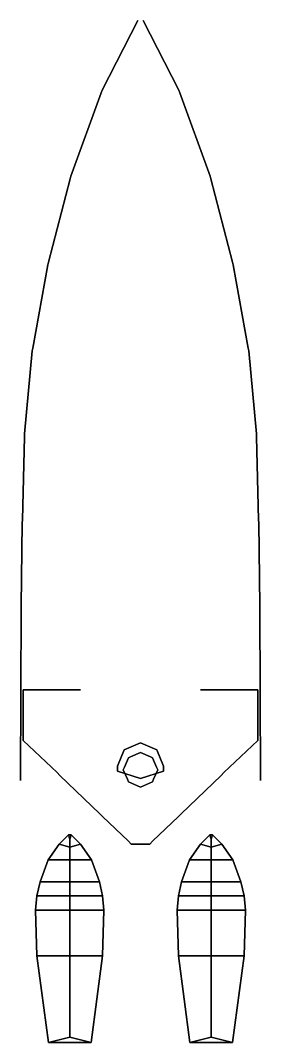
# Model space of a CAD drawing. Extents: x -3.7 to 3.7, y -35 to 36.1.
# Drawn here: x -3.48 to 3.48, y 6.46 to 36.07 of the extents above; entities that cross this region are included whole.
import ezdxf

# ---------------------------------------------------------------- set-up
doc = ezdxf.new("R2010")
doc.units = 0
doc.layers.add('RAILINGS', color=6, linetype='CONTINUOUS')

msp = doc.modelspace()

# ---------------------------------------------------------------- linework, layer by layer
at = {"layer": 'RAILINGS'}
for points in [[(-1.11, 34.05, 5.11), (-0.08, 36.07, 5.11), (-0.08, 36.07, 5.03), (-1.11, 34.05, 5.03)], [(-1.11, 34.05, 5.03), (-0.08, 36.07, 5.03), (-0.08, 36.07, 5.11), (-1.11, 34.05, 5.11)], [(-1.11, 34.05, 4.56), (-0.08, 36.07, 4.56), (-0.08, 36.07, 4.64), (-1.11, 34.05, 4.64)], [(-1.11, 34.05, 4.64), (-0.08, 36.07, 4.64), (-0.08, 36.07, 4.56), (-1.11, 34.05, 4.56)], [(1.11, 34.05, 4.64), (0.08, 36.07, 4.64), (0.08, 36.07, 4.56), (1.11, 34.05, 4.56)], [(1.11, 34.05, 4.56), (0.08, 36.07, 4.56), (0.08, 36.07, 4.64), (1.11, 34.05, 4.64)], [(1.11, 34.05, 5.03), (0.08, 36.07, 5.03), (0.08, 36.07, 5.11), (1.11, 34.05, 5.11)], [(1.11, 34.05, 5.11), (0.08, 36.07, 5.11), (0.08, 36.07, 5.03), (1.11, 34.05, 5.03)], [(-2.02, 31.56, 5.06), (-1.14, 33.97, 5.11), (-1.14, 33.97, 5.03), (-2.02, 31.56, 4.98)], [(-2.02, 31.56, 4.98), (-1.14, 33.97, 5.03), (-1.14, 33.97, 5.11), (-2.02, 31.56, 5.06)], [(-2.02, 31.56, 4.59), (-1.14, 33.97, 4.64), (-1.14, 33.97, 4.56), (-2.02, 31.56, 4.51)], [(-2.02, 31.56, 4.51), (-1.14, 33.97, 4.56), (-1.14, 33.97, 4.64), (-2.02, 31.56, 4.59)], [(-1.14, 33.97, 4.11), (-1.14, 33.97, 5.11), (-1.11, 34.05, 5.11), (-1.11, 34.05, 4.11)], [(-1.11, 34.05, 4.11), (-1.11, 34.05, 5.11), (-1.14, 33.97, 5.11), (-1.14, 33.97, 4.11)], [(1.14, 33.97, 4.11), (1.14, 33.97, 5.11), (1.11, 34.05, 5.11), (1.11, 34.05, 4.11)], [(1.11, 34.05, 4.11), (1.11, 34.05, 5.11), (1.14, 33.97, 5.11), (1.14, 33.97, 4.11)], [(2.02, 31.56, 4.51), (1.14, 33.97, 4.56), (1.14, 33.97, 4.64), (2.02, 31.56, 4.59)], [(2.02, 31.56, 4.59), (1.14, 33.97, 4.64), (1.14, 33.97, 4.56), (2.02, 31.56, 4.51)], [(2.02, 31.56, 5.06), (1.14, 33.97, 5.11), (1.14, 33.97, 5.03), (2.02, 31.56, 4.98)], [(2.02, 31.56, 4.98), (1.14, 33.97, 5.03), (1.14, 33.97, 5.11), (2.02, 31.56, 5.06)], [(-2.67, 29.07, 4.99), (-2.04, 31.48, 5.06), (-2.04, 31.48, 4.98), (-2.67, 29.07, 4.91)], [(-2.67, 29.07, 4.91), (-2.04, 31.48, 4.98), (-2.04, 31.48, 5.06), (-2.67, 29.07, 4.99)], [(-2.67, 29.07, 4.52), (-2.04, 31.48, 4.59), (-2.04, 31.48, 4.51), (-2.67, 29.07, 4.44)], [(-2.67, 29.07, 4.44), (-2.04, 31.48, 4.51), (-2.04, 31.48, 4.59), (-2.67, 29.07, 4.52)], [(-2.04, 31.48, 4.06), (-2.04, 31.48, 5.06), (-2.02, 31.56, 5.06), (-2.02, 31.56, 4.06)], [(-2.02, 31.56, 4.06), (-2.02, 31.56, 5.06), (-2.04, 31.48, 5.06), (-2.04, 31.48, 4.06)], [(2.04, 31.48, 4.06), (2.04, 31.48, 5.06), (2.02, 31.56, 5.06), (2.02, 31.56, 4.06)], [(2.02, 31.56, 4.06), (2.02, 31.56, 5.06), (2.04, 31.48, 5.06), (2.04, 31.48, 4.06)], [(2.67, 29.07, 4.44), (2.04, 31.48, 4.51), (2.04, 31.48, 4.59), (2.67, 29.07, 4.52)], [(2.67, 29.07, 4.52), (2.04, 31.48, 4.59), (2.04, 31.48, 4.51), (2.67, 29.07, 4.44)], [(2.67, 29.07, 4.99), (2.04, 31.48, 5.06), (2.04, 31.48, 4.98), (2.67, 29.07, 4.91)], [(2.67, 29.07, 4.91), (2.04, 31.48, 4.98), (2.04, 31.48, 5.06), (2.67, 29.07, 4.99)], [(-2.69, 28.99, 3.99), (-2.69, 28.99, 4.99), (-2.67, 29.07, 4.99), (-2.67, 29.07, 3.99)], [(-2.67, 29.07, 3.99), (-2.67, 29.07, 4.99), (-2.69, 28.99, 4.99), (-2.69, 28.99, 3.99)], [(2.69, 28.99, 3.99), (2.69, 28.99, 4.99), (2.67, 29.07, 4.99), (2.67, 29.07, 3.99)], [(2.67, 29.07, 3.99), (2.67, 29.07, 4.99), (2.69, 28.99, 4.99), (2.69, 28.99, 3.99)], [(-3.12, 26.58, 4.93), (-2.69, 28.99, 4.99), (-2.69, 28.99, 4.91), (-3.12, 26.58, 4.85)], [(-3.12, 26.58, 4.85), (-2.69, 28.99, 4.91), (-2.69, 28.99, 4.99), (-3.12, 26.58, 4.93)], [(-3.12, 26.58, 4.46), (-2.69, 28.99, 4.52), (-2.69, 28.99, 4.44), (-3.12, 26.58, 4.38)], [(-3.12, 26.58, 4.38), (-2.69, 28.99, 4.44), (-2.69, 28.99, 4.52), (-3.12, 26.58, 4.46)], [(3.12, 26.58, 4.38), (2.69, 28.99, 4.44), (2.69, 28.99, 4.52), (3.12, 26.58, 4.46)], [(3.12, 26.58, 4.46), (2.69, 28.99, 4.52), (2.69, 28.99, 4.44), (3.12, 26.58, 4.38)], [(3.12, 26.58, 4.93), (2.69, 28.99, 4.99), (2.69, 28.99, 4.91), (3.12, 26.58, 4.85)], [(3.12, 26.58, 4.85), (2.69, 28.99, 4.91), (2.69, 28.99, 4.99), (3.12, 26.58, 4.93)], [(-3.36, 24.09, 4.89), (-3.14, 26.5, 4.93), (-3.14, 26.5, 4.85), (-3.36, 24.09, 4.81)], [(-3.36, 24.09, 4.81), (-3.14, 26.5, 4.85), (-3.14, 26.5, 4.93), (-3.36, 24.09, 4.89)], [(-3.36, 24.09, 4.42), (-3.14, 26.5, 4.46), (-3.14, 26.5, 4.38), (-3.36, 24.09, 4.34)], [(-3.36, 24.09, 4.34), (-3.14, 26.5, 4.38), (-3.14, 26.5, 4.46), (-3.36, 24.09, 4.42)], [(-3.14, 26.5, 3.93), (-3.14, 26.5, 4.93), (-3.12, 26.58, 4.93), (-3.12, 26.58, 3.93)], [(-3.12, 26.58, 3.93), (-3.12, 26.58, 4.93), (-3.14, 26.5, 4.93), (-3.14, 26.5, 3.93)], [(3.14, 26.5, 3.93), (3.14, 26.5, 4.93), (3.12, 26.58, 4.93), (3.12, 26.58, 3.93)], [(3.12, 26.58, 3.93), (3.12, 26.58, 4.93), (3.14, 26.5, 4.93), (3.14, 26.5, 3.93)], [(3.36, 24.09, 4.34), (3.14, 26.5, 4.38), (3.14, 26.5, 4.46), (3.36, 24.09, 4.42)], [(3.36, 24.09, 4.42), (3.14, 26.5, 4.46), (3.14, 26.5, 4.38), (3.36, 24.09, 4.34)], [(3.36, 24.09, 4.89), (3.14, 26.5, 4.93), (3.14, 26.5, 4.85), (3.36, 24.09, 4.81)], [(3.36, 24.09, 4.81), (3.14, 26.5, 4.85), (3.14, 26.5, 4.93), (3.36, 24.09, 4.89)], [(-3.42, 21.6, 4.87), (-3.36, 24.01, 4.89), (-3.36, 24.01, 4.81), (-3.42, 21.6, 4.79)], [(-3.42, 21.6, 4.79), (-3.36, 24.01, 4.81), (-3.36, 24.01, 4.89), (-3.42, 21.6, 4.87)], [(-3.42, 21.6, 4.4), (-3.36, 24.01, 4.42), (-3.36, 24.01, 4.34), (-3.42, 21.6, 4.32)], [(-3.42, 21.6, 4.32), (-3.36, 24.01, 4.34), (-3.36, 24.01, 4.42), (-3.42, 21.6, 4.4)], [(-3.36, 24.01, 3.89), (-3.36, 24.01, 4.89), (-3.36, 24.09, 4.89), (-3.36, 24.09, 3.89)], [(-3.36, 24.09, 3.89), (-3.36, 24.09, 4.89), (-3.36, 24.01, 4.89), (-3.36, 24.01, 3.89)], [(3.36, 24.01, 3.89), (3.36, 24.01, 4.89), (3.36, 24.09, 4.89), (3.36, 24.09, 3.89)], [(3.36, 24.09, 3.89), (3.36, 24.09, 4.89), (3.36, 24.01, 4.89), (3.36, 24.01, 3.89)], [(3.42, 21.6, 4.32), (3.36, 24.01, 4.34), (3.36, 24.01, 4.42), (3.42, 21.6, 4.4)], [(3.42, 21.6, 4.4), (3.36, 24.01, 4.42), (3.36, 24.01, 4.34), (3.42, 21.6, 4.32)], [(3.42, 21.6, 4.87), (3.36, 24.01, 4.89), (3.36, 24.01, 4.81), (3.42, 21.6, 4.79)], [(3.42, 21.6, 4.79), (3.36, 24.01, 4.81), (3.36, 24.01, 4.89), (3.42, 21.6, 4.87)], [(-3.46, 19.11, 4.86), (-3.43, 21.52, 4.87), (-3.43, 21.52, 4.79), (-3.46, 19.11, 4.78)], [(-3.46, 19.11, 4.78), (-3.43, 21.52, 4.79), (-3.43, 21.52, 4.87), (-3.46, 19.11, 4.86)], [(-3.46, 19.11, 4.39), (-3.43, 21.52, 4.4), (-3.43, 21.52, 4.32), (-3.46, 19.11, 4.31)], [(-3.46, 19.11, 4.31), (-3.43, 21.52, 4.32), (-3.43, 21.52, 4.4), (-3.46, 19.11, 4.39)], [(-3.43, 21.52, 3.87), (-3.43, 21.52, 4.87), (-3.42, 21.6, 4.87), (-3.42, 21.6, 3.87)], [(-3.42, 21.6, 3.87), (-3.42, 21.6, 4.87), (-3.43, 21.52, 4.87), (-3.43, 21.52, 3.87)], [(3.43, 21.52, 3.87), (3.43, 21.52, 4.87), (3.42, 21.6, 4.87), (3.42, 21.6, 3.87)], [(3.42, 21.6, 3.87), (3.42, 21.6, 4.87), (3.43, 21.52, 4.87), (3.43, 21.52, 3.87)], [(3.46, 19.11, 4.31), (3.43, 21.52, 4.32), (3.43, 21.52, 4.4), (3.46, 19.11, 4.39)], [(3.46, 19.11, 4.39), (3.43, 21.52, 4.4), (3.43, 21.52, 4.32), (3.46, 19.11, 4.31)], [(3.46, 19.11, 4.86), (3.43, 21.52, 4.87), (3.43, 21.52, 4.79), (3.46, 19.11, 4.78)], [(3.46, 19.11, 4.78), (3.43, 21.52, 4.79), (3.43, 21.52, 4.87), (3.46, 19.11, 4.86)], [(-3.47, 16.62, 4.77), (-3.46, 19.03, 4.78), (-3.46, 19.03, 4.86), (-3.47, 16.62, 4.85)], [(-3.47, 16.62, 4.85), (-3.46, 19.03, 4.86), (-3.46, 19.03, 4.78), (-3.47, 16.62, 4.77)], [(-3.47, 16.62, 4.38), (-3.46, 19.03, 4.39), (-3.46, 19.03, 4.31), (-3.47, 16.62, 4.3)], [(-3.47, 16.62, 4.3), (-3.46, 19.03, 4.31), (-3.46, 19.03, 4.39), (-3.47, 16.62, 4.38)], [(-3.46, 19.03, 3.86), (-3.46, 19.03, 4.86), (-3.46, 19.11, 4.86), (-3.46, 19.11, 3.86)], [(-3.46, 19.11, 3.86), (-3.46, 19.11, 4.86), (-3.46, 19.03, 4.86), (-3.46, 19.03, 3.86)], [(3.46, 19.11, 3.86), (3.46, 19.11, 4.86), (3.46, 19.03, 4.86), (3.46, 19.03, 3.86)], [(3.46, 19.03, 3.86), (3.46, 19.03, 4.86), (3.46, 19.11, 4.86), (3.46, 19.11, 3.86)], [(3.47, 16.62, 4.3), (3.46, 19.03, 4.31), (3.46, 19.03, 4.39), (3.47, 16.62, 4.38)], [(3.47, 16.62, 4.38), (3.46, 19.03, 4.39), (3.46, 19.03, 4.31), (3.47, 16.62, 4.3)], [(3.47, 16.62, 4.85), (3.46, 19.03, 4.86), (3.46, 19.03, 4.78), (3.47, 16.62, 4.77)], [(3.47, 16.62, 4.77), (3.46, 19.03, 4.78), (3.46, 19.03, 4.86), (3.47, 16.62, 4.85)], [(-3.47, 16.62, 3.85), (-3.47, 16.62, 4.85), (-3.47, 16.54, 4.85), (-3.47, 16.54, 3.85)], [(-3.47, 16.54, 3.85), (-3.47, 16.54, 4.85), (-3.47, 16.62, 4.85), (-3.47, 16.62, 3.85)], [(-3.4, 16.68, 6.84), (-3.4, 16.68, 7.84), (-3.4, 16.6, 7.84), (-3.4, 16.6, 6.84)], [(-3.4, 16.6, 6.84), (-3.4, 16.6, 7.84), (-3.4, 16.68, 7.84), (-3.4, 16.68, 6.84)], [(-3.4, 16.68, 7.84), (-1.82, 16.68, 7.84), (-1.82, 16.68, 7.76), (-3.4, 16.68, 7.76)], [(-3.4, 16.68, 7.76), (-1.82, 16.68, 7.76), (-1.82, 16.68, 7.84), (-3.4, 16.68, 7.84)], [(-3.4, 16.68, 7.37), (-1.82, 16.68, 7.37), (-1.82, 16.68, 7.29), (-3.4, 16.68, 7.29)], [(-3.4, 16.68, 7.29), (-1.82, 16.68, 7.29), (-1.82, 16.68, 7.37), (-3.4, 16.68, 7.37)], [(-3.4, 15.93, 7.76), (-3.4, 16.6, 7.76), (-3.4, 16.6, 7.84), (-3.4, 15.93, 7.84)], [(-3.4, 15.93, 7.84), (-3.4, 16.6, 7.84), (-3.4, 16.6, 7.76), (-3.4, 15.93, 7.76)], [(-3.4, 15.93, 7.37), (-3.4, 16.6, 7.37), (-3.4, 16.6, 7.29), (-3.4, 15.93, 7.29)], [(-3.4, 15.93, 7.29), (-3.4, 16.6, 7.29), (-3.4, 16.6, 7.37), (-3.4, 15.93, 7.37)], [(-1.74, 16.68, 6.84), (-1.74, 16.68, 7.84), (-1.82, 16.68, 7.84), (-1.82, 16.68, 6.84)], [(-1.82, 16.68, 6.84), (-1.82, 16.68, 7.84), (-1.74, 16.68, 7.84), (-1.74, 16.68, 6.84)], [(1.82, 16.68, 6.84), (1.82, 16.68, 7.84), (1.74, 16.68, 7.84), (1.74, 16.68, 6.84)], [(1.74, 16.68, 6.84), (1.74, 16.68, 7.84), (1.82, 16.68, 7.84), (1.82, 16.68, 6.84)], [(3.4, 16.68, 7.29), (1.82, 16.68, 7.29), (1.82, 16.68, 7.37), (3.4, 16.68, 7.37)], [(3.4, 16.68, 7.37), (1.82, 16.68, 7.37), (1.82, 16.68, 7.29), (3.4, 16.68, 7.29)], [(3.4, 16.68, 7.84), (1.82, 16.68, 7.84), (1.82, 16.68, 7.76), (3.4, 16.68, 7.76)], [(3.4, 16.68, 7.76), (1.82, 16.68, 7.76), (1.82, 16.68, 7.84), (3.4, 16.68, 7.84)], [(3.4, 16.68, 6.84), (3.4, 16.68, 7.84), (3.4, 16.6, 7.84), (3.4, 16.6, 6.84)], [(3.4, 16.6, 6.84), (3.4, 16.6, 7.84), (3.4, 16.68, 7.84), (3.4, 16.68, 6.84)], [(3.4, 15.93, 7.29), (3.4, 16.6, 7.29), (3.4, 16.6, 7.37), (3.4, 15.93, 7.37)], [(3.4, 15.93, 7.37), (3.4, 16.6, 7.37), (3.4, 16.6, 7.29), (3.4, 15.93, 7.29)], [(3.4, 15.93, 7.84), (3.4, 16.6, 7.84), (3.4, 16.6, 7.76), (3.4, 15.93, 7.76)], [(3.4, 15.93, 7.76), (3.4, 16.6, 7.76), (3.4, 16.6, 7.84), (3.4, 15.93, 7.84)], [(3.47, 16.62, 3.85), (3.47, 16.62, 4.85), (3.47, 16.54, 4.85), (3.47, 16.54, 3.85)], [(3.47, 16.54, 3.85), (3.47, 16.54, 4.85), (3.47, 16.62, 4.85), (3.47, 16.62, 3.85)], [(-3.48, 14.13, 4.84), (-3.47, 16.54, 4.85), (-3.47, 16.54, 4.77), (-3.48, 14.13, 4.76)], [(-3.48, 14.13, 4.76), (-3.47, 16.54, 4.77), (-3.47, 16.54, 4.85), (-3.48, 14.13, 4.84)], [(-3.48, 14.13, 4.37), (-3.47, 16.54, 4.38), (-3.47, 16.54, 4.3), (-3.48, 14.13, 4.29)], [(-3.48, 14.13, 4.29), (-3.47, 16.54, 4.3), (-3.47, 16.54, 4.38), (-3.48, 14.13, 4.37)], [(3.48, 14.13, 4.29), (3.47, 16.54, 4.3), (3.47, 16.54, 4.38), (3.48, 14.13, 4.37)], [(3.48, 14.13, 4.37), (3.47, 16.54, 4.38), (3.47, 16.54, 4.3), (3.48, 14.13, 4.29)], [(3.48, 14.13, 4.84), (3.47, 16.54, 4.85), (3.47, 16.54, 4.77), (3.48, 14.13, 4.76)], [(3.48, 14.13, 4.76), (3.47, 16.54, 4.77), (3.47, 16.54, 4.85), (3.48, 14.13, 4.84)], [(-3.4, 15.85, 6.84), (-3.4, 15.85, 7.84), (-3.4, 15.93, 7.84), (-3.4, 15.93, 6.84)], [(-3.4, 15.93, 6.84), (-3.4, 15.93, 7.84), (-3.4, 15.85, 7.84), (-3.4, 15.85, 6.84)], [(-3.4, 15.29, 7.84), (-3.4, 15.85, 7.84), (-3.4, 15.85, 7.76), (-3.4, 15.29, 7.76)], [(-3.4, 15.29, 7.76), (-3.4, 15.85, 7.76), (-3.4, 15.85, 7.84), (-3.4, 15.29, 7.84)], [(-3.4, 15.29, 7.29), (-3.4, 15.85, 7.29), (-3.4, 15.85, 7.37), (-3.4, 15.29, 7.37)], [(-3.4, 15.29, 7.37), (-3.4, 15.85, 7.37), (-3.4, 15.85, 7.29), (-3.4, 15.29, 7.29)], [(3.4, 15.85, 6.84), (3.4, 15.85, 7.84), (3.4, 15.93, 7.84), (3.4, 15.93, 6.84)], [(3.4, 15.93, 6.84), (3.4, 15.93, 7.84), (3.4, 15.85, 7.84), (3.4, 15.85, 6.84)], [(3.4, 15.29, 7.37), (3.4, 15.85, 7.37), (3.4, 15.85, 7.29), (3.4, 15.29, 7.29)], [(3.4, 15.29, 7.29), (3.4, 15.85, 7.29), (3.4, 15.85, 7.37), (3.4, 15.29, 7.37)], [(3.4, 15.29, 7.76), (3.4, 15.85, 7.76), (3.4, 15.85, 7.84), (3.4, 15.29, 7.84)], [(3.4, 15.29, 7.84), (3.4, 15.85, 7.84), (3.4, 15.85, 7.76), (3.4, 15.29, 7.76)], [(-3.4, 15.29, 6.84), (-3.4, 15.29, 7.84), (-3.4, 15.21, 7.84), (-3.4, 15.21, 6.84)], [(-3.4, 15.21, 6.84), (-3.4, 15.21, 7.84), (-3.4, 15.29, 7.84), (-3.4, 15.29, 6.84)], [(-2.42, 14.28, 7.76), (-3.4, 15.21, 7.76), (-3.4, 15.21, 7.84), (-2.42, 14.28, 7.84)], [(-2.42, 14.28, 7.84), (-3.4, 15.21, 7.84), (-3.4, 15.21, 7.76), (-2.42, 14.28, 7.76)], [(-2.42, 14.28, 7.29), (-3.4, 15.21, 7.29), (-3.4, 15.21, 7.37), (-2.42, 14.28, 7.37)], [(-2.42, 14.28, 7.37), (-3.4, 15.21, 7.37), (-3.4, 15.21, 7.29), (-2.42, 14.28, 7.29)], [(-0.41, 14.97, 10.68), (0, 15.14, 10.68), (0, 15.14, 10.6), (-0.41, 14.97, 10.6)], [(-0.41, 14.97, 10.6), (0, 15.14, 10.6), (0, 15.14, 10.68), (-0.41, 14.97, 10.68)], [(-0.41, 14.97, 10.13), (0, 15.14, 10.13), (0, 15.14, 10.21), (-0.41, 14.97, 10.21)], [(-0.41, 14.97, 10.21), (0, 15.14, 10.21), (0, 15.14, 10.13), (-0.41, 14.97, 10.13)], [(0.41, 14.97, 10.21), (0, 15.14, 10.21), (0, 15.14, 10.13), (0.41, 14.97, 10.13)], [(0.41, 14.97, 10.13), (0, 15.14, 10.13), (0, 15.14, 10.21), (0.41, 14.97, 10.21)], [(0.41, 14.97, 10.6), (0, 15.14, 10.6), (0, 15.14, 10.68), (0.41, 14.97, 10.68)], [(0.41, 14.97, 10.68), (0, 15.14, 10.68), (0, 15.14, 10.6), (0.41, 14.97, 10.6)], [(2.42, 14.28, 7.37), (3.4, 15.21, 7.37), (3.4, 15.21, 7.29), (2.42, 14.28, 7.29)], [(2.42, 14.28, 7.29), (3.4, 15.21, 7.29), (3.4, 15.21, 7.37), (2.42, 14.28, 7.37)], [(2.42, 14.28, 7.76), (3.4, 15.21, 7.76), (3.4, 15.21, 7.84), (2.42, 14.28, 7.84)], [(2.42, 14.28, 7.84), (3.4, 15.21, 7.84), (3.4, 15.21, 7.76), (2.42, 14.28, 7.76)], [(3.4, 15.29, 6.84), (3.4, 15.29, 7.84), (3.4, 15.21, 7.84), (3.4, 15.21, 6.84)], [(3.4, 15.21, 6.84), (3.4, 15.21, 7.84), (3.4, 15.29, 7.84), (3.4, 15.29, 6.84)], [(-0.67, 14.47, 10.68), (-0.47, 14.94, 10.68), (-0.47, 14.94, 10.6), (-0.67, 14.47, 10.6)], [(-0.67, 14.47, 10.6), (-0.47, 14.94, 10.6), (-0.47, 14.94, 10.68), (-0.67, 14.47, 10.68)], [(-0.67, 14.47, 10.21), (-0.47, 14.94, 10.21), (-0.47, 14.94, 10.13), (-0.67, 14.47, 10.13)], [(-0.67, 14.47, 10.13), (-0.47, 14.94, 10.13), (-0.47, 14.94, 10.21), (-0.67, 14.47, 10.21)], [(-0.41, 14.97, 9.68), (-0.41, 14.97, 10.68), (-0.47, 14.94, 10.68), (-0.47, 14.94, 9.68)], [(-0.47, 14.94, 9.68), (-0.47, 14.94, 10.68), (-0.41, 14.97, 10.68), (-0.41, 14.97, 9.68)], [(-0.29, 14.74, 15.85), (0, 14.86, 15.85), (0, 14.86, 15.77), (-0.29, 14.74, 15.77)], [(-0.29, 14.74, 15.77), (0, 14.86, 15.77), (0, 14.86, 15.85), (-0.29, 14.74, 15.85)], [(-0.29, 14.74, 15.38), (0, 14.86, 15.38), (0, 14.86, 15.3), (-0.29, 14.74, 15.3)], [(-0.29, 14.74, 15.3), (0, 14.86, 15.3), (0, 14.86, 15.38), (-0.29, 14.74, 15.38)], [(0.29, 14.74, 15.3), (0, 14.86, 15.3), (0, 14.86, 15.38), (0.29, 14.74, 15.38)], [(0.29, 14.74, 15.38), (0, 14.86, 15.38), (0, 14.86, 15.3), (0.29, 14.74, 15.3)], [(0.29, 14.74, 15.85), (0, 14.86, 15.85), (0, 14.86, 15.77), (0.29, 14.74, 15.77)], [(0.29, 14.74, 15.77), (0, 14.86, 15.77), (0, 14.86, 15.85), (0.29, 14.74, 15.85)], [(0.41, 14.97, 9.68), (0.41, 14.97, 10.68), (0.47, 14.94, 10.68), (0.47, 14.94, 9.68)], [(0.47, 14.94, 9.68), (0.47, 14.94, 10.68), (0.41, 14.97, 10.68), (0.41, 14.97, 9.68)], [(0.67, 14.47, 10.13), (0.47, 14.94, 10.13), (0.47, 14.94, 10.21), (0.67, 14.47, 10.21)], [(0.67, 14.47, 10.21), (0.47, 14.94, 10.21), (0.47, 14.94, 10.13), (0.67, 14.47, 10.13)], [(0.67, 14.47, 10.68), (0.47, 14.94, 10.68), (0.47, 14.94, 10.6), (0.67, 14.47, 10.6)], [(0.67, 14.47, 10.6), (0.47, 14.94, 10.6), (0.47, 14.94, 10.68), (0.67, 14.47, 10.68)], [(-0.46, 14.44, 15.85), (-0.35, 14.71, 15.85), (-0.35, 14.71, 15.77), (-0.46, 14.44, 15.77)], [(-0.46, 14.44, 15.77), (-0.35, 14.71, 15.77), (-0.35, 14.71, 15.85), (-0.46, 14.44, 15.85)], [(-0.46, 14.44, 15.38), (-0.35, 14.71, 15.38), (-0.35, 14.71, 15.3), (-0.46, 14.44, 15.3)], [(-0.46, 14.44, 15.3), (-0.35, 14.71, 15.3), (-0.35, 14.71, 15.38), (-0.46, 14.44, 15.38)], [(-0.29, 14.74, 14.85), (-0.29, 14.74, 15.85), (-0.35, 14.71, 15.85), (-0.35, 14.71, 14.85)], [(-0.35, 14.71, 14.85), (-0.35, 14.71, 15.85), (-0.29, 14.74, 15.85), (-0.29, 14.74, 14.85)], [(0.35, 14.71, 14.85), (0.35, 14.71, 15.85), (0.29, 14.74, 15.85), (0.29, 14.74, 14.85)], [(0.29, 14.74, 14.85), (0.29, 14.74, 15.85), (0.35, 14.71, 15.85), (0.35, 14.71, 14.85)], [(0.46, 14.44, 15.3), (0.35, 14.71, 15.3), (0.35, 14.71, 15.38), (0.46, 14.44, 15.38)], [(0.46, 14.44, 15.38), (0.35, 14.71, 15.38), (0.35, 14.71, 15.3), (0.46, 14.44, 15.3)], [(0.46, 14.44, 15.85), (0.35, 14.71, 15.85), (0.35, 14.71, 15.77), (0.46, 14.44, 15.77)], [(0.46, 14.44, 15.77), (0.35, 14.71, 15.77), (0.35, 14.71, 15.85), (0.46, 14.44, 15.85)], [(-2.34, 14.2, 6.84), (-2.34, 14.2, 7.84), (-2.42, 14.28, 7.84), (-2.42, 14.28, 6.84)], [(-2.42, 14.28, 6.84), (-2.42, 14.28, 7.84), (-2.34, 14.2, 7.84), (-2.34, 14.2, 6.84)], [(-0.67, 14.4, 10.6), (-0.67, 14.47, 10.6), (-0.67, 14.47, 10.68), (-0.67, 14.4, 10.68)], [(-0.67, 14.4, 10.68), (-0.67, 14.47, 10.68), (-0.67, 14.47, 10.6), (-0.67, 14.4, 10.6)], [(-0.67, 14.4, 10.21), (-0.67, 14.47, 10.21), (-0.67, 14.47, 10.13), (-0.67, 14.4, 10.13)], [(-0.67, 14.4, 10.13), (-0.67, 14.47, 10.13), (-0.67, 14.47, 10.21), (-0.67, 14.4, 10.21)], [(-0.67, 14.32, 9.68), (-0.67, 14.32, 10.68), (-0.67, 14.4, 10.68), (-0.67, 14.4, 9.68)], [(-0.67, 14.4, 9.68), (-0.67, 14.4, 10.68), (-0.67, 14.32, 10.68), (-0.67, 14.32, 9.68)], [(0, 14.11, 10.68), (-0.67, 14.32, 10.68), (-0.67, 14.32, 10.6), (0, 14.11, 10.6)], [(0, 14.11, 10.6), (-0.67, 14.32, 10.6), (-0.67, 14.32, 10.68), (0, 14.11, 10.68)], [(0, 14.11, 10.21), (-0.67, 14.32, 10.21), (-0.67, 14.32, 10.13), (0, 14.11, 10.13)], [(0, 14.11, 10.13), (-0.67, 14.32, 10.13), (-0.67, 14.32, 10.21), (0, 14.11, 10.21)], [(-0.46, 14.44, 14.85), (-0.46, 14.44, 15.85), (-0.5, 14.36, 15.85), (-0.5, 14.36, 14.85)], [(-0.5, 14.36, 14.85), (-0.5, 14.36, 15.85), (-0.46, 14.44, 15.85), (-0.46, 14.44, 14.85)], [(-0.38, 14.09, 15.85), (-0.5, 14.36, 15.85), (-0.5, 14.36, 15.77), (-0.38, 14.09, 15.77)], [(-0.38, 14.09, 15.77), (-0.5, 14.36, 15.77), (-0.5, 14.36, 15.85), (-0.38, 14.09, 15.85)], [(-0.38, 14.09, 15.3), (-0.5, 14.36, 15.3), (-0.5, 14.36, 15.38), (-0.38, 14.09, 15.38)], [(-0.38, 14.09, 15.38), (-0.5, 14.36, 15.38), (-0.5, 14.36, 15.3), (-0.38, 14.09, 15.3)], [(0, 14.11, 10.13), (0.67, 14.32, 10.13), (0.67, 14.32, 10.21), (0, 14.11, 10.21)], [(0, 14.11, 10.21), (0.67, 14.32, 10.21), (0.67, 14.32, 10.13), (0, 14.11, 10.13)], [(0, 14.11, 10.68), (0.67, 14.32, 10.68), (0.67, 14.32, 10.6), (0, 14.11, 10.6)], [(0, 14.11, 10.6), (0.67, 14.32, 10.6), (0.67, 14.32, 10.68), (0, 14.11, 10.68)], [(0.38, 14.09, 15.38), (0.5, 14.36, 15.38), (0.5, 14.36, 15.3), (0.38, 14.09, 15.3)], [(0.38, 14.09, 15.3), (0.5, 14.36, 15.3), (0.5, 14.36, 15.38), (0.38, 14.09, 15.38)], [(0.38, 14.09, 15.77), (0.5, 14.36, 15.77), (0.5, 14.36, 15.85), (0.38, 14.09, 15.85)], [(0.38, 14.09, 15.85), (0.5, 14.36, 15.85), (0.5, 14.36, 15.77), (0.38, 14.09, 15.77)], [(0.46, 14.44, 14.85), (0.46, 14.44, 15.85), (0.5, 14.36, 15.85), (0.5, 14.36, 14.85)], [(0.5, 14.36, 14.85), (0.5, 14.36, 15.85), (0.46, 14.44, 15.85), (0.46, 14.44, 14.85)], [(0.67, 14.4, 10.13), (0.67, 14.47, 10.13), (0.67, 14.47, 10.21), (0.67, 14.4, 10.21)], [(0.67, 14.4, 10.21), (0.67, 14.47, 10.21), (0.67, 14.47, 10.13), (0.67, 14.4, 10.13)], [(0.67, 14.4, 10.68), (0.67, 14.47, 10.68), (0.67, 14.47, 10.6), (0.67, 14.4, 10.6)], [(0.67, 14.4, 10.6), (0.67, 14.47, 10.6), (0.67, 14.47, 10.68), (0.67, 14.4, 10.68)], [(0.67, 14.4, 9.68), (0.67, 14.4, 10.68), (0.67, 14.32, 10.68), (0.67, 14.32, 9.68)], [(0.67, 14.32, 9.68), (0.67, 14.32, 10.68), (0.67, 14.4, 10.68), (0.67, 14.4, 9.68)], [(2.34, 14.2, 6.84), (2.34, 14.2, 7.84), (2.42, 14.28, 7.84), (2.42, 14.28, 6.84)], [(2.42, 14.28, 6.84), (2.42, 14.28, 7.84), (2.34, 14.2, 7.84), (2.34, 14.2, 6.84)], [(-3.48, 14.05, 3.84), (-3.48, 14.05, 4.84), (-3.48, 14.13, 4.84), (-3.48, 14.13, 3.84)], [(-3.48, 14.13, 3.84), (-3.48, 14.13, 4.84), (-3.48, 14.05, 4.84), (-3.48, 14.05, 3.84)], [(-1.18, 13.09, 7.84), (-2.34, 14.2, 7.84), (-2.34, 14.2, 7.76), (-1.18, 13.09, 7.76)], [(-1.18, 13.09, 7.76), (-2.34, 14.2, 7.76), (-2.34, 14.2, 7.84), (-1.18, 13.09, 7.84)], [(-1.18, 13.09, 7.29), (-2.34, 14.2, 7.29), (-2.34, 14.2, 7.37), (-1.18, 13.09, 7.37)], [(-1.18, 13.09, 7.37), (-2.34, 14.2, 7.37), (-2.34, 14.2, 7.29), (-1.18, 13.09, 7.29)], [(-0.38, 14.09, 14.85), (-0.38, 14.09, 15.85), (-0.35, 14.01, 15.85), (-0.35, 14.01, 14.85)], [(-0.35, 14.01, 14.85), (-0.35, 14.01, 15.85), (-0.38, 14.09, 15.85), (-0.38, 14.09, 14.85)], [(0, 13.86, 15.77), (-0.35, 14.01, 15.77), (-0.35, 14.01, 15.85), (0, 13.86, 15.85)], [(0, 13.86, 15.85), (-0.35, 14.01, 15.85), (-0.35, 14.01, 15.77), (0, 13.86, 15.77)], [(0, 13.86, 15.38), (-0.35, 14.01, 15.38), (-0.35, 14.01, 15.3), (0, 13.86, 15.3)], [(0, 13.86, 15.3), (-0.35, 14.01, 15.3), (-0.35, 14.01, 15.38), (0, 13.86, 15.38)], [(0, 13.86, 15.3), (0.35, 14.01, 15.3), (0.35, 14.01, 15.38), (0, 13.86, 15.38)], [(0, 13.86, 15.38), (0.35, 14.01, 15.38), (0.35, 14.01, 15.3), (0, 13.86, 15.3)], [(0, 13.86, 15.85), (0.35, 14.01, 15.85), (0.35, 14.01, 15.77), (0, 13.86, 15.77)], [(0, 13.86, 15.77), (0.35, 14.01, 15.77), (0.35, 14.01, 15.85), (0, 13.86, 15.85)], [(0.38, 14.09, 14.85), (0.38, 14.09, 15.85), (0.35, 14.01, 15.85), (0.35, 14.01, 14.85)], [(0.35, 14.01, 14.85), (0.35, 14.01, 15.85), (0.38, 14.09, 15.85), (0.38, 14.09, 14.85)], [(1.18, 13.09, 7.37), (2.34, 14.2, 7.37), (2.34, 14.2, 7.29), (1.18, 13.09, 7.29)], [(1.18, 13.09, 7.29), (2.34, 14.2, 7.29), (2.34, 14.2, 7.37), (1.18, 13.09, 7.37)], [(1.18, 13.09, 7.76), (2.34, 14.2, 7.76), (2.34, 14.2, 7.84), (1.18, 13.09, 7.84)], [(1.18, 13.09, 7.84), (2.34, 14.2, 7.84), (2.34, 14.2, 7.76), (1.18, 13.09, 7.76)], [(3.48, 14.05, 3.84), (3.48, 14.05, 4.84), (3.48, 14.13, 4.84), (3.48, 14.13, 3.84)], [(3.48, 14.13, 3.84), (3.48, 14.13, 4.84), (3.48, 14.05, 4.84), (3.48, 14.05, 3.84)], [(-1.18, 13.09, 6.84), (-1.18, 13.09, 7.84), (-1.1, 13.01, 7.84), (-1.1, 13.01, 6.84)], [(-1.1, 13.01, 6.84), (-1.1, 13.01, 7.84), (-1.18, 13.09, 7.84), (-1.18, 13.09, 6.84)], [(1.1, 13.01, 6.84), (1.1, 13.01, 7.84), (1.18, 13.09, 7.84), (1.18, 13.09, 6.84)], [(1.18, 13.09, 6.84), (1.18, 13.09, 7.84), (1.1, 13.01, 7.84), (1.1, 13.01, 6.84)], [(-0.35, 12.29, 7.84), (-1.1, 13.01, 7.84), (-1.1, 13.01, 7.76), (-0.35, 12.29, 7.76)], [(-0.35, 12.29, 7.76), (-1.1, 13.01, 7.76), (-1.1, 13.01, 7.84), (-0.35, 12.29, 7.84)], [(-0.35, 12.29, 7.37), (-1.1, 13.01, 7.37), (-1.1, 13.01, 7.29), (-0.35, 12.29, 7.29)], [(-0.35, 12.29, 7.29), (-1.1, 13.01, 7.29), (-1.1, 13.01, 7.37), (-0.35, 12.29, 7.37)], [(0.35, 12.29, 7.29), (1.1, 13.01, 7.29), (1.1, 13.01, 7.37), (0.35, 12.29, 7.37)], [(0.35, 12.29, 7.37), (1.1, 13.01, 7.37), (1.1, 13.01, 7.29), (0.35, 12.29, 7.29)], [(0.35, 12.29, 7.84), (1.1, 13.01, 7.84), (1.1, 13.01, 7.76), (0.35, 12.29, 7.76)], [(0.35, 12.29, 7.76), (1.1, 13.01, 7.76), (1.1, 13.01, 7.84), (0.35, 12.29, 7.84)], [(-2.36, 12.21, 5.32), (-2.05, 12.12, 4.19), (-2.05, 12.35, 4.44), (-2.09, 12.48, 5.32)], [(-2.09, 12.48, 5.32), (-2.05, 12.35, 4.44), (-2.05, 12.12, 4.19), (-2.36, 12.21, 5.32)], [(-2.01, 12.48, 5.32), (-2.05, 12.35, 4.44), (-2.05, 12.35, 4.44), (-2.09, 12.48, 5.32)], [(-2.09, 12.48, 5.32), (-2.05, 12.35, 4.44), (-2.05, 12.35, 4.44), (-2.01, 12.48, 5.32)], [(-2.01, 12.48, 5.32), (-2.05, 12.35, 4.44), (-2.05, 12.12, 4.19), (-1.74, 12.21, 5.32)], [(-1.74, 12.21, 5.32), (-2.05, 12.12, 4.19), (-2.05, 12.35, 4.44), (-2.01, 12.48, 5.32)], [(1.74, 12.21, 5.32), (2.05, 12.12, 4.19), (2.05, 12.35, 4.44), (2.01, 12.48, 5.32)], [(2.01, 12.48, 5.32), (2.05, 12.35, 4.44), (2.05, 12.12, 4.19), (1.74, 12.21, 5.32)], [(2.09, 12.48, 5.32), (2.05, 12.35, 4.44), (2.05, 12.35, 4.44), (2.01, 12.48, 5.32)], [(2.01, 12.48, 5.32), (2.05, 12.35, 4.44), (2.05, 12.35, 4.44), (2.09, 12.48, 5.32)], [(2.09, 12.48, 5.32), (2.05, 12.35, 4.44), (2.05, 12.12, 4.19), (2.36, 12.21, 5.32)], [(2.36, 12.21, 5.32), (2.05, 12.12, 4.19), (2.05, 12.35, 4.44), (2.09, 12.48, 5.32)], [(-2.68, 11.75, 5.23), (-2.05, 11.75, 4.19), (-2.05, 12.12, 4.19), (-2.36, 12.21, 5.32)], [(-2.36, 12.21, 5.32), (-2.05, 12.12, 4.19), (-2.05, 11.75, 4.19), (-2.68, 11.75, 5.23)], [(-1.74, 12.21, 5.32), (-2.05, 12.12, 4.19), (-2.05, 11.75, 4.19), (-1.42, 11.75, 5.23)], [(-1.42, 11.75, 5.23), (-2.05, 11.75, 4.19), (-2.05, 12.12, 4.19), (-1.74, 12.21, 5.32)], [(-0.35, 12.29, 6.84), (-0.35, 12.29, 7.84), (-0.27, 12.21, 7.84), (-0.27, 12.21, 6.84)], [(-0.27, 12.21, 6.84), (-0.27, 12.21, 7.84), (-0.35, 12.29, 7.84), (-0.35, 12.29, 6.84)], [(-0.27, 12.21, 7.76), (0.27, 12.21, 7.76), (0.27, 12.21, 7.84), (-0.27, 12.21, 7.84)], [(-0.27, 12.21, 7.84), (0.27, 12.21, 7.84), (0.27, 12.21, 7.76), (-0.27, 12.21, 7.76)], [(-0.27, 12.21, 7.37), (0.27, 12.21, 7.37), (0.27, 12.21, 7.29), (-0.27, 12.21, 7.29)], [(-0.27, 12.21, 7.29), (0.27, 12.21, 7.29), (0.27, 12.21, 7.37), (-0.27, 12.21, 7.37)], [(0.27, 12.21, 6.84), (0.27, 12.21, 7.84), (0.35, 12.29, 7.84), (0.35, 12.29, 6.84)], [(0.35, 12.29, 6.84), (0.35, 12.29, 7.84), (0.27, 12.21, 7.84), (0.27, 12.21, 6.84)], [(1.42, 11.75, 5.23), (2.05, 11.75, 4.19), (2.05, 12.12, 4.19), (1.74, 12.21, 5.32)], [(1.74, 12.21, 5.32), (2.05, 12.12, 4.19), (2.05, 11.75, 4.19), (1.42, 11.75, 5.23)], [(2.36, 12.21, 5.32), (2.05, 12.12, 4.19), (2.05, 11.75, 4.19), (2.68, 11.75, 5.23)], [(2.68, 11.75, 5.23), (2.05, 11.75, 4.19), (2.05, 12.12, 4.19), (2.36, 12.21, 5.32)], [(-2.91, 11.12, 5.16), (-2.05, 11.12, 4.19), (-2.05, 11.75, 4.19), (-2.68, 11.75, 5.23)], [(-2.68, 11.75, 5.23), (-2.05, 11.75, 4.19), (-2.05, 11.12, 4.19), (-2.91, 11.12, 5.16)], [(-1.42, 11.75, 5.23), (-2.05, 11.75, 4.19), (-2.05, 11.12, 4.19), (-1.19, 11.12, 5.16)], [(-1.19, 11.12, 5.16), (-2.05, 11.12, 4.19), (-2.05, 11.75, 4.19), (-1.42, 11.75, 5.23)], [(1.42, 11.75, 5.23), (2.05, 11.75, 4.19), (2.05, 11.12, 4.19), (1.19, 11.12, 5.16)], [(1.19, 11.12, 5.16), (2.05, 11.12, 4.19), (2.05, 11.75, 4.19), (1.42, 11.75, 5.23)], [(2.68, 11.75, 5.23), (2.05, 11.75, 4.19), (2.05, 11.12, 4.19), (2.91, 11.12, 5.16)], [(2.91, 11.12, 5.16), (2.05, 11.12, 4.19), (2.05, 11.75, 4.19), (2.68, 11.75, 5.23)], [(-3, 10.71, 5.13), (-2.05, 10.71, 4.19), (-2.05, 11.12, 4.19), (-2.91, 11.12, 5.16)], [(-2.91, 11.12, 5.16), (-2.05, 11.12, 4.19), (-2.05, 10.71, 4.19), (-3, 10.71, 5.13)], [(-1.19, 11.12, 5.16), (-2.05, 11.12, 4.19), (-2.05, 10.71, 4.19), (-1.1, 10.71, 5.13)], [(-1.1, 10.71, 5.13), (-2.05, 10.71, 4.19), (-2.05, 11.12, 4.19), (-1.19, 11.12, 5.16)], [(1.19, 11.12, 5.16), (2.05, 11.12, 4.19), (2.05, 10.71, 4.19), (1.1, 10.71, 5.13)], [(1.1, 10.71, 5.13), (2.05, 10.71, 4.19), (2.05, 11.12, 4.19), (1.19, 11.12, 5.16)], [(2.91, 11.12, 5.16), (2.05, 11.12, 4.19), (2.05, 10.71, 4.19), (3, 10.71, 5.13)], [(3, 10.71, 5.13), (2.05, 10.71, 4.19), (2.05, 11.12, 4.19), (2.91, 11.12, 5.16)], [(-3, 10.71, 5.13), (-2.05, 10.71, 4.19), (-2.05, 10.3, 4.19), (-3.04, 10.3, 5.11)], [(-3.04, 10.3, 5.11), (-2.05, 10.3, 4.19), (-2.05, 10.71, 4.19), (-3, 10.71, 5.13)], [(-1.06, 10.3, 5.11), (-2.05, 10.3, 4.19), (-2.05, 10.71, 4.19), (-1.1, 10.71, 5.13)], [(-1.1, 10.71, 5.13), (-2.05, 10.71, 4.19), (-2.05, 10.3, 4.19), (-1.06, 10.3, 5.11)], [(1.1, 10.71, 5.13), (2.05, 10.71, 4.19), (2.05, 10.3, 4.19), (1.06, 10.3, 5.11)], [(1.06, 10.3, 5.11), (2.05, 10.3, 4.19), (2.05, 10.71, 4.19), (1.1, 10.71, 5.13)], [(3.04, 10.3, 5.11), (2.05, 10.3, 4.19), (2.05, 10.71, 4.19), (3, 10.71, 5.13)], [(3, 10.71, 5.13), (2.05, 10.71, 4.19), (2.05, 10.3, 4.19), (3.04, 10.3, 5.11)], [(-3, 8.97, 5.08), (-2.05, 8.97, 4.19), (-2.05, 10.3, 4.19), (-3.04, 10.3, 5.11)], [(-3.04, 10.3, 5.11), (-2.05, 10.3, 4.19), (-2.05, 8.97, 4.19), (-3, 8.97, 5.08)], [(-1.06, 10.3, 5.11), (-2.05, 10.3, 4.19), (-2.05, 8.97, 4.19), (-1.1, 8.97, 5.08)], [(-1.1, 8.97, 5.08), (-2.05, 8.97, 4.19), (-2.05, 10.3, 4.19), (-1.06, 10.3, 5.11)], [(1.1, 8.97, 5.08), (2.05, 8.97, 4.19), (2.05, 10.3, 4.19), (1.06, 10.3, 5.11)], [(1.06, 10.3, 5.11), (2.05, 10.3, 4.19), (2.05, 8.97, 4.19), (1.1, 8.97, 5.08)], [(3.04, 10.3, 5.11), (2.05, 10.3, 4.19), (2.05, 8.97, 4.19), (3, 8.97, 5.08)], [(3, 8.97, 5.08), (2.05, 8.97, 4.19), (2.05, 10.3, 4.19), (3.04, 10.3, 5.11)], [(-3, 8.97, 5.08), (-2.05, 8.97, 4.19), (-2.05, 6.62, 4.19), (-2.67, 6.46, 5.21)], [(-2.67, 6.46, 5.21), (-2.05, 6.62, 4.19), (-2.05, 8.97, 4.19), (-3, 8.97, 5.08)], [(-1.43, 6.46, 5.21), (-2.05, 6.62, 4.19), (-2.05, 8.97, 4.19), (-1.1, 8.97, 5.08)], [(-1.1, 8.97, 5.08), (-2.05, 8.97, 4.19), (-2.05, 6.62, 4.19), (-1.43, 6.46, 5.21)], [(1.1, 8.97, 5.08), (2.05, 8.97, 4.19), (2.05, 6.62, 4.19), (1.43, 6.46, 5.21)], [(1.43, 6.46, 5.21), (2.05, 6.62, 4.19), (2.05, 8.97, 4.19), (1.1, 8.97, 5.08)], [(2.67, 6.46, 5.21), (2.05, 6.62, 4.19), (2.05, 8.97, 4.19), (3, 8.97, 5.08)], [(3, 8.97, 5.08), (2.05, 8.97, 4.19), (2.05, 6.62, 4.19), (2.67, 6.46, 5.21)], [(-1.43, 6.46, 5.21), (-2.05, 6.62, 4.19), (-2.05, 6.62, 4.19), (-2.67, 6.46, 5.21)], [(-2.67, 6.46, 5.21), (-2.05, 6.62, 4.19), (-2.05, 6.62, 4.19), (-1.43, 6.46, 5.21)], [(2.67, 6.46, 5.21), (2.05, 6.62, 4.19), (2.05, 6.62, 4.19), (1.43, 6.46, 5.21)], [(1.43, 6.46, 5.21), (2.05, 6.62, 4.19), (2.05, 6.62, 4.19), (2.67, 6.46, 5.21)]]:
    msp.add_3dface(points, dxfattribs=at)

doc.saveas('drawing.dxf')
